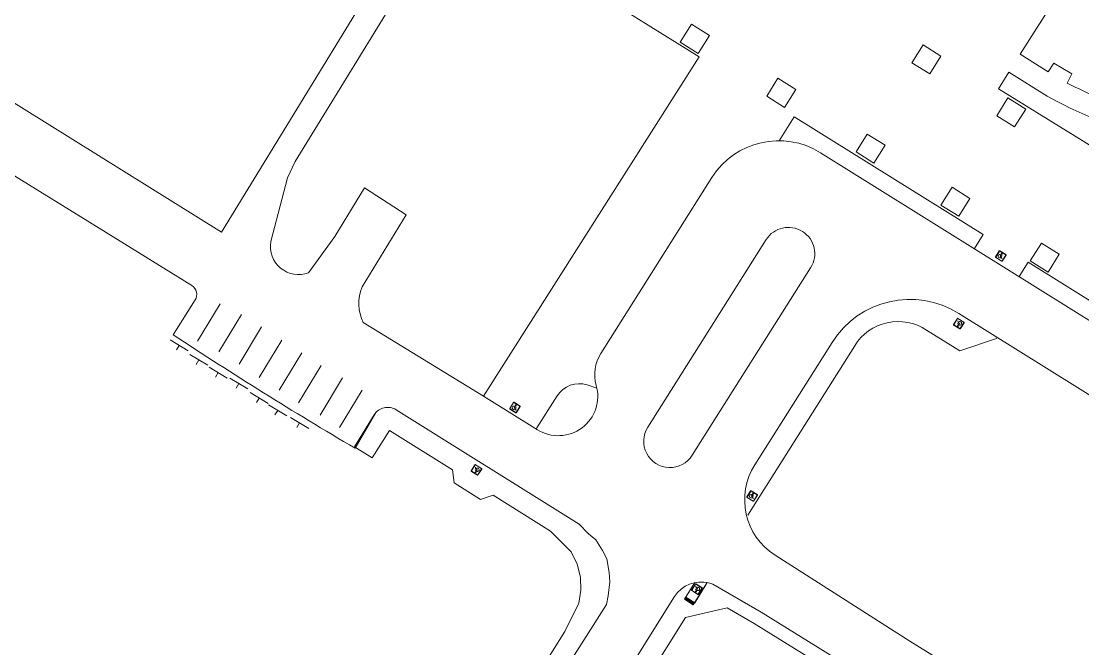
# Model space of a CAD drawing. Header units: feet. Extents: x 6763715 to 6770513, y 1886699 to 1891873.
# Drawn here: x 6766307.8 to 6766711, y 1889253.4 to 1889491.9 of the extents above; entities that cross this region are included whole.
import ezdxf

# ---------------------------------------------------------------- set-up
doc = ezdxf.new("R2010")
doc.units = ezdxf.units.FT
doc.header["$LTSCALE"] = 48
doc.header["$MEASUREMENT"] = 0
doc.linetypes.add('PHANTOM2', pattern=[1.25, 0.625, -0.125, 0.125, -0.125, 0.125, -0.125])
doc.layers.get('0').update_dxf_attribs({"lineweight": 0})
for name, color, linetype, lineweight in [('C-PKNG-STRP', 3, 'Continuous', 0), ('C-PROP', 7, 'PHANTOM2', 0), ('C-ROAD', 5, 'Continuous', 0), ('L-SITE-WALK', 6, 'Continuous', 0)]:
    doc.layers.add(name, color=color, linetype=linetype, lineweight=lineweight)

# ---------------------------------------------------------------- blocks, each defined once
blk = doc.blocks.new('Campus_Base_Map_NEW$0$S1')
for points in [[(-0.08333333333333337, 0), (0.08333333333333333, 0)], [(0, 0), (0, -0.04166666666666666)]]:
    blk.add_lwpolyline(points)
blk = doc.blocks.new('Campus_Base_Map_NEW$0$Site Plan$0$HANDI')
for p, q in [((0, 0.07912658333467937), (0, 0)), ((0, 0), (0.0625, 0)), ((0.0625, 0), (0.09407491666691688, -0.03864783333240968))]:
    blk.add_line(p, q)
blk.add_circle((0, 0.09412658333409732), 0.015)
blk.add_arc((-0.006249999996119489, -0.006249999999757468), 0.05412658333333333, 90, 0)
blk = doc.blocks.new('Campus_Base_Map_NEW$0$handicap')
at = {"layer": 'C-PKNG-STRP'}
blk.add_line((563729.991326647, 157499.4996887749), (563730.0408205213, 157499.4780398154), dxfattribs=at)
for points in [[(563729.849394419, 157499.3976255395), (563730.055974239, 157499.3157262478, 0.4142135623730971), (563730.0740041835, 157499.3235187809), (563730.1559034751, 157499.530098601, 0.4142135623730953), (563730.148110942, 157499.5481285455), (563729.9415311218, 157499.6300278371, 0.414213562373095), (563729.9235011775, 157499.6222353042), (563729.841601886, 157499.415655484, 0.4142135623730931)], [(563729.8519537719, 157499.404081159), (563730.0585335919, 157499.3221818672, 0.4142135623730951), (563730.067548564, 157499.3260781338), (563730.1494478555, 157499.5326579539, 0.4142135623730951), (563730.1455515893, 157499.5416729262), (563729.9389717692, 157499.6235722178, 0.4142135623730951), (563729.929956797, 157499.6196759513), (563729.8480575053, 157499.4130961312, 0.4142135623730951)]]:
    blk.add_lwpolyline(points, format="xyb", close=True, dxfattribs=at)
at = {"layer": 'C-PKNG-STRP', "rotation": 335.9749199039166}
blk.add_blockref('Campus_Base_Map_NEW$0$Site Plan$0$HANDI', (563729.9752189872, 157499.4635529569), dxfattribs=at)

msp = doc.modelspace()

# ---------------------------------------------------------------- linework, layer by layer
at = {"layer": 'C-PKNG-STRP'}
for points in [[(6766383.370242352, 1889384.476147538), (6766374.80328102, 1889370.277677682), (6766383.370242352, 1889384.476147538), (6766383.370242352, 1889384.476147538)], [(6766391.468027611, 1889380.459264641), (6766382.901066278, 1889366.260794787), (6766391.468027611, 1889380.459264642), (6766391.468027611, 1889380.459264641)], [(6766399.107612262, 1889375.714546483), (6766390.540650928, 1889361.516076629), (6766399.107612263, 1889375.714546484), (6766399.107612262, 1889375.714546483)], [(6766406.757939273, 1889370.704275474), (6766398.19097794, 1889356.50580562), (6766406.757939273, 1889370.704275474), (6766406.757939273, 1889370.704275474)], [(6766414.401104713, 1889365.871039699), (6766405.834143382, 1889351.672569844), (6766414.401104713, 1889365.871039699), (6766414.401104713, 1889365.871039699)], [(6766421.7326681, 1889361.069529983), (6766413.165706766, 1889346.871060129), (6766421.7326681, 1889361.069529983), (6766421.7326681, 1889361.069529983)], [(6766429.905148849, 1889356.302037734), (6766421.338187516, 1889342.10356788), (6766429.905148849, 1889356.302037734), (6766429.905148849, 1889356.302037734)], [(6766437.318068279, 1889351.681144038), (6766428.751106945, 1889337.482674182), (6766437.318068279, 1889351.681144038), (6766437.318068279, 1889351.681144038)]]:
    msp.add_lwpolyline(points, dxfattribs=at)
at = {"layer": 'C-PROP', "ltscale": 0.02, "const_width": 6, "elevation": -178.8009999999999}
msp.add_lwpolyline([(6769012.672318948, 1888295.374669329, 0.1361048893769301), (6767938.827147607, 1887977.763884334, -0.2823868537519414), (6765535.011960359, 1887963.210487848), (6765125.199023341, 1887960.525005917), (6765008.259637998, 1888061.176182), (6763829.051106414, 1890965.3305025), (6763828.781101809, 1890985.958502438), (6763983.434002401, 1891051.428890646), (6764153.834987686, 1890819.547933312), (6764199.850891613, 1890841.999908577), (6764151.795092961, 1891122.836158444, -0.01647219109543954), (6764351.863703489, 1891197.559898398, -0.0003431867193823084), (6765614.041232214, 1891619.044375816, -0.1515732919274202), (6766084.71670162, 1891639.018791427, -4.006424607498245e-05), (6767109.798489642, 1891365.369470985), (6767424.223199004, 1891242.168853522)], format="xyb", dxfattribs=at)
at = {"layer": 'C-ROAD', "lineweight": 0}
for p, q in [((6766426.87185269, 1889410.081007402), (6766438.160884496, 1889428.550820077)), ((6766372.63178523, 1889391.417360679), (6766334.766096748, 1889414.842607189)), ((6766416.940000514, 1889396.278429368), (6766426.87185269, 1889410.081007402)), ((6766365.563728368, 1889372.72444172), (6766373.880217356, 1889385.927703591)), ((6766434.337471497, 1889330.126887781), (6766441.902553302, 1889342.307242119)), ((6766434.337471497, 1889330.126887781), (6766441.838071493, 1889342.236117781)), ((6766442.51504817, 1889343.213040021), (6766434.659567589, 1889329.585654606)), ((6766450.179502768, 1889344.2295696), (6766519.712855009, 1889300.770718486)), ((6766519.618150918, 1889300.829909231), (6766523.219637373, 1889297.128921797)), ((6766523.219637373, 1889297.128921797), (6766525.997746491, 1889294.751984263)), ((6766525.997746491, 1889294.751984263), (6766528.546955172, 1889290.778447762)), ((6766528.546955172, 1889290.778447762), (6766530.272786515, 1889287.509389166)), ((6766530.272786515, 1889287.509389166), (6766531.166090475, 1889282.323159889)), ((6766531.166090475, 1889282.323159889), (6766531.367662156, 1889278.812654153)), ((6766531.367662156, 1889278.812654153), (6766530.713069057, 1889273.529121498)), ((6766420.402021991, 1889056.659183104), (6766555.934966968, 1889273.278473735)), ((6766530.713069057, 1889273.529121498), (6766530.117147576, 1889270.245207531)), ((6766530.117147576, 1889270.245207531), (6766497.678664684, 1889219.391708298))]:
    msp.add_line(p, q, dxfattribs=at)
at = {"layer": 'C-ROAD'}
for points in [[(6766280.553535201, 1889475.993022359), (6766383.88761542, 1889411.747794689)], [(6766334.766096748, 1889414.842607189), (6766268.125510462, 1889456.06916939)], [(6766594.089261994, 1889288.948751759), (6766645.284494938, 1889256.257182332), (6766669.013757706, 1889241.554510067)]]:
    msp.add_lwpolyline(points, dxfattribs=at)
for points in [[(6766483.430489038, 1889349.390994184), (6766503.833920002, 1889336.638701365, 0.6869547835954214), (6766526.206963448, 1889353.478983574, -0.2134197132316512), (6766527.943437916, 1889365.602597856), (6766570.121923771, 1889432.462577021, -0.4128235884613657), (6766611.38083936, 1889441.904796277), (6766999.85552361, 1889199.407152117)], [(6766438.160884496, 1889428.550820077), (6766454.005143792, 1889418.307661507), (6766437.292534018, 1889390.875535496, 0.212303437514802), (6766437.724102614, 1889377.327483952), (6766483.430489038, 1889349.390994184)], [(6766987.030678364, 1889179.120651943), (6766663.874525832, 1889380.844493573, 0.4128235884613657), (6766615.739124012, 1889369.828571127), (6766586.416572407, 1889323.347405446)], [(6766365.563728366, 1889372.72444172, 0.0133621735292583), (6766434.659567589, 1889329.585654606, -25.70910911077673)], [(6766568.889322964, 1889278.43035514, -0.0342490736896564), (6766570.453045458, 1889277.92975423), (6766588.794302421, 1889267.257588182), (6766616.780623802, 1889249.909697418), (6766641.750295067, 1889233.874517654), (6766655.744128176, 1889225.540222955)]]:
    msp.add_lwpolyline(points, format="xyb", dxfattribs=at)
at = {"layer": 'C-ROAD', "flags": 128}
msp.add_lwpolyline([(6766607.621061919, 1889398.193251584, 0.9999999999850008), (6766590.705704091, 1889408.864271667), (6766545.743664606, 1889337.591892828, 1.000000000034691), (6766562.659002243, 1889326.92084074), (6766607.621061919, 1889398.193251581)], format="xyb", close=True, dxfattribs=at)
at = {"layer": 'C-ROAD', "lineweight": 0}
for centre, radius, start, end in [((6766413.162968019, 1889406.290337946), 10.70066763365072, 230.4802841489406, 290.6691836505602), ((6766370.512906143, 1889388.04871027), 3.979629900219337, 327.7939373716582, 57.8301317088824), ((6766446.999482511, 1889339.141596415), 6.000000000350015, 57.9943166598511, 148.1560463869053), ((6766607.560769627, 1889310.00863025), 25, 147.7543024159044, 237.3939113999693), ((6766566.021350423, 1889266.779102206), 11.9990400209807, 76.17147969817955, 147.203447893682)]:
    msp.add_arc(centre, radius, start, end, dxfattribs=at)
at = {"layer": 'L-SITE-WALK', "lineweight": 0}
for p, q in [((6766713.463497181, 1889520.966200848), (6766687.180934621, 1889479.290480391)), ((6766697.812965881, 1889472.585448685), (6766687.180934621, 1889479.290480391)), ((6766699.945601971, 1889475.967125965), (6766697.812965881, 1889472.585448685)), ((6766706.845343601, 1889471.916110103), (6766699.945601979, 1889475.967125959)), ((6766682.918450703, 1889472.531547056), (6766678.925973117, 1889466.200757221)), ((6766697.369716183, 1889463.417936426), (6766682.918450708, 1889472.531547055)), ((6766706.845343601, 1889471.916110103), (6766704.992411012, 1889468.376342961)), ((6766601.355049812, 1889455.546125504), (6766595.680580178, 1889446.455472537)), ((6766601.355049811, 1889455.546125503), (6766601.976793647, 1889455.152597859)), ((6766601.976793647, 1889455.152597859), (6766673.176116457, 1889410.853465548)), ((6766669.796876429, 1889405.439739622), (6766673.176116457, 1889410.853465548)), ((6766686.762709422, 1889394.849153678), (6766690.157675889, 1889400.287798371)), ((6766690.157675889, 1889400.287798371), (6766723.006954525, 1889379.849478413)), ((6766687.027474073, 1889395.273299512), (6766686.762709421, 1889394.849153687)), ((6766664.28004369, 1889366.563162868), (6766651.630876778, 1889374.459155333)), ((6766651.630876778, 1889374.459155333), (6766664.28004369, 1889366.563162868)), ((6766678.157643748, 1889371.339119573), (6766664.28004369, 1889366.563162868)), ((6766664.28004369, 1889366.563162868), (6766678.157643748, 1889371.339119573)), ((6766678.157643748, 1889371.339119573), (6766678.422408399, 1889371.763265398)), ((6766624.336858717, 1889368.503587921), (6766583.769659979, 1889304.157724507)), ((6766526.478629531, 1889352.36978018), (6766522.755541635, 1889353.682195463)), ((6766503.674570559, 1889337.327127166), (6766511.333164155, 1889349.467283402)), ((6766503.409928349, 1889336.903699231), (6766503.674930034, 1889337.327696999)), ((6766559.67236929, 1889272.182436359), (6766563.651210245, 1889278.541729334)), ((6766563.063064438, 1889270.060968335), (6766568.371731881, 1889278.545693404)), ((6766563.593431443, 1889270.908642121), (6766568.371731881, 1889278.545693405)), ((6766559.67236929, 1889272.182436359), (6766563.063064438, 1889270.060968335)), ((6766559.77844269, 1889272.351971119), (6766563.169137836, 1889270.230503091)), ((6766559.884516091, 1889272.521505874), (6766563.275211237, 1889270.400037849)), ((6766559.990589494, 1889272.691040632), (6766563.38128464, 1889270.569572608)), ((6766560.096662895, 1889272.860575389), (6766563.487358041, 1889270.739107364)), ((6766560.202736297, 1889273.030110147), (6766563.593431443, 1889270.908642121))]:
    msp.add_line(p, q, dxfattribs=at)
for points in [[(6766463.494777048, 1889541.918129583), (6766383.88761542, 1889411.747794689)], [(6766471.972729187, 1889536.614892122), (6766480.450681329, 1889531.311654673), (6766481.77649069, 1889533.431142709), (6766490.254442835, 1889528.12790526), (6766488.928633475, 1889526.008417225), (6766497.406585619, 1889520.705179776), (6766498.73239498, 1889522.824667811), (6766507.210347125, 1889517.521430363), (6766505.884537762, 1889515.401942327), (6766514.362489909, 1889510.098704877), (6766515.688299269, 1889512.218192914), (6766524.166251414, 1889506.914955466), (6766522.840442052, 1889504.795467429), (6766565.230202723, 1889478.279280105), (6766483.430489038, 1889349.390994184)], [(6766731.196531549, 1889433.882950531), (6766678.925973117, 1889466.200757221), (6766678.925973117, 1889466.200757221)], [(6766434.337471497, 1889330.126887781), (6766441.138483955, 1889325.914260385), (6766447.627599982, 1889336.390515429), (6766471.648625565, 1889321.377199644), (6766472.263111768, 1889316.394060449), (6766482.280280647, 1889310.133257013), (6766487.028793193, 1889311.764482958), (6766508.877161217, 1889298.109093969), (6766516.658148502, 1889290.210004241), (6766518.907718418, 1889285.602664457), (6766520.177456751, 1889280.565046048), (6766520.400945196, 1889275.693151204), (6766519.617382834, 1889270.660235128), (6766514.260888055, 1889259.957739325), (6766452.570005402, 1889161.40048422)], [(6766659.429361936, 1889217.525827048), (6766639.119418003, 1889229.621802233), (6766614.112408471, 1889245.680960118), (6766586.219338164, 1889262.971047309), (6766575.969068291, 1889268.935337668), (6766560.060879463, 1889265.262642889), (6766514.926622262, 1889193.125563747), (6766524.607705278, 1889187.0476869)]]:
    msp.add_lwpolyline(points, dxfattribs=at)
msp.add_lwpolyline([(6766471.973820331, 1889536.614209574), (6766411.898227422, 1889438.539775712), (6766408.920157114, 1889432.341992118), (6766402.615554051, 1889408.094872801, 0.268832812795101), (6766406.353666101, 1889398.035781925)], format="xyb", dxfattribs=at)
for points in [[(6766562.372959539, 1889490.682350812), (6766558.130369586, 1889483.899989097), (6766564.912731305, 1889479.657399145), (6766569.155321259, 1889486.439760862)], [(6766650.300784455, 1889482.861814823), (6766646.058194504, 1889476.079453107), (6766652.840556221, 1889471.836863156), (6766657.083146172, 1889478.619224874)], [(6766595.176025892, 1889470.162955685), (6766590.933435941, 1889463.380593969), (6766597.715797657, 1889459.138004017), (6766601.958387611, 1889465.920365734)], [(6766682.521466749, 1889462.702426645), (6766678.278876798, 1889455.92006493), (6766685.061238516, 1889451.677474979), (6766689.303828469, 1889458.459836696)], [(6766629.087834478, 1889448.950005901), (6766624.845244525, 1889442.167644185), (6766631.627606243, 1889437.925054234), (6766635.870196195, 1889444.707415952)], [(6766661.30851701, 1889428.790618103), (6766657.065927057, 1889422.008256387), (6766663.848288775, 1889417.765666436), (6766668.090878727, 1889424.548028153)], [(6766695.220325584, 1889407.577668308), (6766690.977735633, 1889400.795306591), (6766697.760097353, 1889396.552716641), (6766702.002687305, 1889403.335078357)]]:
    msp.add_lwpolyline(points, close=True, dxfattribs=at)
for centre, radius, start, end in [((6766765.257290604, 1889583.503920755), 129.9469694920778, 242.3696622731805, 248.3299859321429), ((6766765.257290604, 1889583.503920755), 137.9469694920778, 240.5194477809038, 257.0460764499394), ((6766640.832939105, 1889358.424243771), 19.33167987296564, 56.04360595388707, 148.5744649176808), ((6766519.790843068, 1889344.131773357), 10, 72.75430306138031, 147.7543024159044)]:
    msp.add_arc(centre, radius, start, end, dxfattribs=at)

# ---------------------------------------------------------------- block references
at = {"layer": 'C-PKNG-STRP'}
for name, p, xscale, yscale, zscale, rotation in [('Campus_Base_Map_NEW$0$handicap', (-228240.4126900072, 1252892.914491438), 12, 12, 12, 349.5896345441737), ('Campus_Base_Map_NEW$0$handicap', (13761584.13393285, 2525886.710510171), 12, 12, 12, 169.589634661007), ('Campus_Base_Map_NEW$0$S1', (6766367.78383279, 1889368.684351145), 48, 48, 48, 328.8943884948255), ('Campus_Base_Map_NEW$0$S1', (6766375.321077701, 1889363.181862061), 47.99999999999991, 47.99999999999991, 47.99999999999991, 328.8943884883092), ('Campus_Base_Map_NEW$0$S1', (6766382.610172668, 1889358.334303143), 48, 48, 48, 328.8943884939409), ('Campus_Base_Map_NEW$0$S1', (6766390.492035063, 1889354.175691856), 47.99999999999999, 47.99999999999999, 47.99999999999999, 328.8943884864531), ('Campus_Base_Map_NEW$0$S1', (6766398.250574017, 1889348.682154738), 47.99999999999997, 47.99999999999997, 47.99999999999997, 328.8943884840443), ('Campus_Base_Map_NEW$0$S1', (6766405.222695753, 1889343.999098304), 47.99999999999999, 47.99999999999999, 47.99999999999999, 328.8943884735666), ('Campus_Base_Map_NEW$0$handicap', (-228424.9056911142, 1252835.343916537), 12, 12, 12, 349.5896345441737), ('Campus_Base_Map_NEW$0$S1', (6766413.574002133, 1889339.194508816), 47.99999999999997, 47.99999999999997, 47.99999999999997, 328.8943884833627), ('Campus_Base_Map_NEW$0$handicap', (13761400.94776091, 2525831.099211213), 12, 12, 12, 169.589634661007), ('Campus_Base_Map_NEW$0$handicap', (-228334.8383255357, 1252801.708256085), 12, 12, 12, 349.5896345441737), ('Campus_Base_Map_NEW$0$handicap', (13761484.64357615, 2525785.78528218), 12, 12, 12, 169.589634661007)]:
    msp.add_blockref(name, p, dxfattribs=dict(at, xscale=xscale, yscale=yscale, zscale=zscale, rotation=rotation))

doc.saveas('drawing.dxf')
